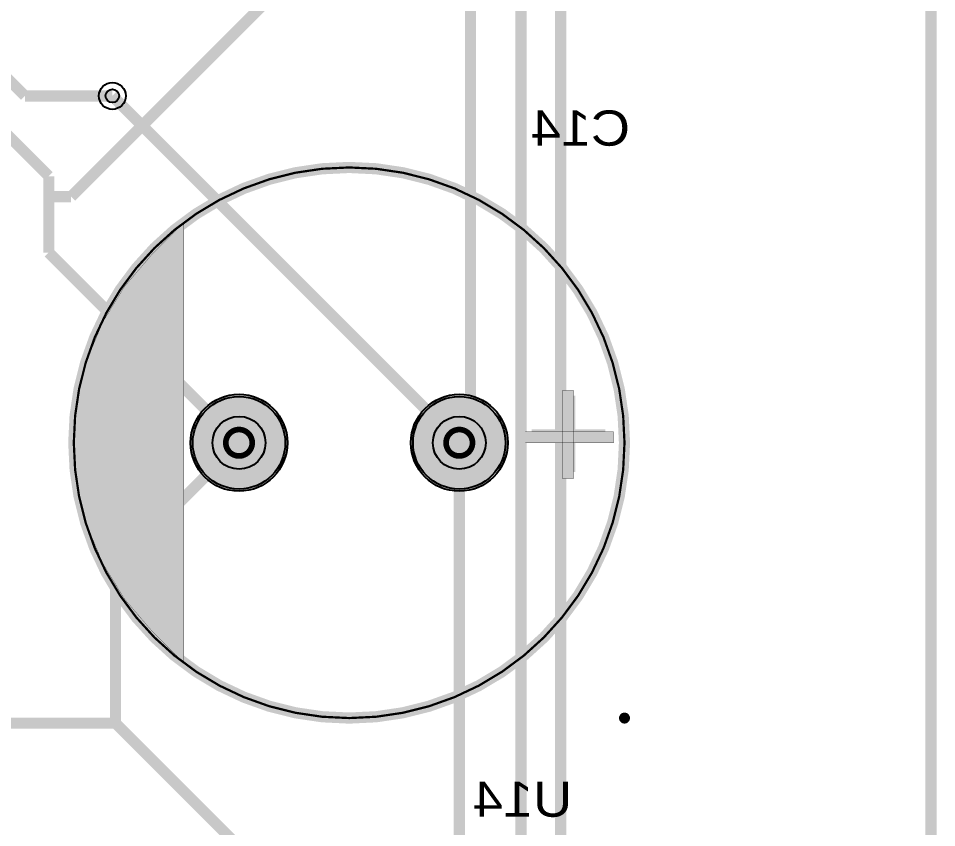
# Model space of a CAD drawing. Header units: millimetres. Extents: x -58 to -13, y -93 to 14.
# Drawn here: x -33.67 to -12.83, y -25.5 to -7.13 of the extents above; entities that cross this region are included whole.
import ezdxf
from ezdxf.enums import TextEntityAlignment as Align

# ---------------------------------------------------------------- set-up
doc = ezdxf.new("R2010")
doc.units = ezdxf.units.MM
doc.header["$MEASUREMENT"] = 0
for name, color, linetype, true_color in [('Board-Outline-Layer', 7, 'Continuous', 0xff00ff), ('Bottom-Layer', 7, 'Continuous', 0x0000ff), ('Bottom-Paste-Mask-Layer', 7, 'Continuous', 0x800000), ('Bottom-Solder-Mask-Layer', 7, 'Continuous', 0xaa00ff), ('Component-Marking-Layer', 7, 'Continuous', 0x66ffcc), ('Component-Shape-Layer', 7, 'Continuous', 0x00cccc), ('Document-Layer', 7, 'Continuous', 0xffffff), ('Hole-Layer', 7, 'Continuous', 0x222222), ('Multi-Layer', 7, 'Continuous', 0xc0c0c0), ('Pin-Soldering-Layer', 7, 'Continuous', 0xcc9999), ('Top-Layer', 7, 'Continuous', 0xff0000), ('Top-Paste-Mask-Layer', 7, 'Continuous', 0x808080), ('Top-Silkscreen-Layer', 7, 'Continuous', 0xffcc00), ('Top-Solder-Mask-Layer', 7, 'Continuous', 0x800080)]:
    doc.layers.add(name, color=color, linetype=linetype, true_color=true_color)
doc.styles.get("Standard").update_dxf_attribs({"font": 'arial.ttf'})

msp = doc.modelspace()

# ---------------------------------------------------------------- hatches: boundary and pattern name
at = {"layer": 'Bottom-Layer'}
for points in [[(-29.712, -16.764, 1), (-27.612, -16.764, 1)], [(-24.712, -16.764, 1), (-22.612, -16.764, 1)]]:
    msp.add_hatch(color=256, dxfattribs=at).paths.add_polyline_path(points)
at = {"layer": 'Bottom-Paste-Mask-Layer'}
for points in [[(-29.712, -16.764, 1), (-27.612, -16.764, 1)], [(-24.712, -16.764, 1), (-22.612, -16.764, 1)]]:
    msp.add_hatch(color=256, dxfattribs=at).paths.add_polyline_path(points)
at = {"layer": 'Bottom-Solder-Mask-Layer'}
for points in [[(-29.762, -16.764, 1), (-27.562, -16.764, 1)], [(-24.762, -16.764, 1), (-22.562, -16.764, 1)]]:
    msp.add_hatch(color=256, dxfattribs=at).paths.add_polyline_path(points)
at = {"layer": 'Component-Marking-Layer'}
msp.add_hatch(color=256, dxfattribs=at).paths.add_polyline_path([(-19.972, -23.014, 1), (-19.852, -23.014, 1)])
msp.add_hatch(color=256, dxfattribs=at).paths.add_polyline_path([(-19.972, -23.014, 1), (-19.852, -23.014, 1)])
at = {"layer": 'Document-Layer'}
for points in [[(-21.07, -17.575), (-21.07, -15.575), (-21.32, -15.575), (-21.32, -17.575)], [(-21.07, -17.575), (-21.07, -15.575), (-21.32, -15.575), (-21.32, -17.575)], [(-20.162, -16.514), (-22.162, -16.514), (-22.162, -16.764), (-20.162, -16.764)], [(-20.162, -16.514), (-22.162, -16.514), (-22.162, -16.764), (-20.162, -16.764)]]:
    msp.add_hatch(color=256, dxfattribs=at).paths.add_polyline_path(points)
at = {"layer": 'Hole-Layer'}
for points in [[(-29.262, -16.764, 1), (-28.062, -16.764, 1)], [(-24.262, -16.764, 1), (-23.062, -16.764, 1)]]:
    msp.add_hatch(color=256, dxfattribs=at).paths.add_polyline_path(points)
at = {"layer": 'Multi-Layer'}
for points in [[(-29.712, -16.764, 1), (-27.612, -16.764, 1)], [(-29.712, -16.764, 1), (-27.612, -16.764, 1)], [(-29.712, -16.764, 1), (-27.612, -16.764, 1)], [(-24.712, -16.764, 1), (-22.612, -16.764, 1)], [(-24.712, -16.764, 1), (-22.612, -16.764, 1)], [(-24.712, -16.764, 1), (-22.612, -16.764, 1)]]:
    msp.add_hatch(color=256, dxfattribs=at).paths.add_polyline_path(points)
at = {"layer": 'Pin-Soldering-Layer'}
for points in [[(-28.962, -16.764, 1), (-28.362, -16.764, 1)], [(-28.962, -16.764, 1), (-28.362, -16.764, 1)], [(-23.962, -16.764, 1), (-23.362, -16.764, 1)], [(-23.962, -16.764, 1), (-23.362, -16.764, 1)]]:
    msp.add_hatch(color=256, dxfattribs=at).paths.add_polyline_path(points)
at = {"layer": 'Top-Layer'}
for points in [[(-29.712, -16.764, 1), (-27.612, -16.764, 1)], [(-24.712, -16.764, 1), (-22.612, -16.764, 1)]]:
    msp.add_hatch(color=256, dxfattribs=at).paths.add_polyline_path(points)
at = {"layer": 'Top-Paste-Mask-Layer'}
for points in [[(-29.712, -16.764, 1), (-27.612, -16.764, 1)], [(-24.712, -16.764, 1), (-22.612, -16.764, 1)]]:
    msp.add_hatch(color=256, dxfattribs=at).paths.add_polyline_path(points)
at = {"layer": 'Top-Silkscreen-Layer'}
msp.add_hatch(color=256, dxfattribs=at).paths.add_polyline_path([(-29.912, -11.764), (-29.912, -21.764), (-30.644, -21.032), (-31.259, -20.312), (-31.754, -19.504), (-32.117, -18.629), (-32.338, -17.708), (-32.412, -16.764), (-32.338, -15.82), (-32.117, -14.899), (-31.754, -14.024), (-31.259, -13.216), (-30.644, -12.496)])
msp.add_hatch(color=256, dxfattribs=at).paths.add_polyline_path([(-29.912, -11.764), (-29.912, -21.764), (-30.644, -21.032), (-31.259, -20.312), (-31.754, -19.504), (-32.117, -18.629), (-32.338, -17.708), (-32.412, -16.764), (-32.338, -15.82), (-32.117, -14.899), (-31.754, -14.024), (-31.259, -13.216), (-30.644, -12.496)])
at = {"layer": 'Top-Solder-Mask-Layer'}
for points in [[(-29.762, -16.764, 1), (-27.562, -16.764, 1)], [(-24.762, -16.764, 1), (-22.562, -16.764, 1)]]:
    msp.add_hatch(color=256, dxfattribs=at).paths.add_polyline_path(points)

# ---------------------------------------------------------------- linework, layer by layer
at = {"layer": 'Board-Outline-Layer', "const_width": 0.254}
msp.add_lwpolyline([(-12.954, -92.837), (-12.954, 14.224), (-57.912, 14.224), (-57.912, -92.837)], close=True, dxfattribs=at)
at = {"layer": 'Bottom-Layer', "const_width": 0.254}
for points in [[(-22.26, 7.617), (-22.26, -49.533)], [(-23.662, -16.764), (-31.536, -8.89)], [(-23.662, -16.764), (-23.662, -47.752)]]:
    msp.add_lwpolyline(points, dxfattribs=at)
at = {"layer": 'Bottom-Layer'}
for points in [[(-27.612, -16.764, -1), (-29.712, -16.764), (-29.712, -16.764, -1), (-27.612, -16.764)], [(-22.612, -16.764, -1), (-24.712, -16.764), (-24.712, -16.764, -1), (-22.612, -16.764)]]:
    msp.add_lwpolyline(points, format="xyb", dxfattribs=at)
at = {"layer": 'Bottom-Paste-Mask-Layer'}
for points in [[(-27.612, -16.764, -1), (-29.712, -16.764), (-29.712, -16.764, -1), (-27.612, -16.764)], [(-22.612, -16.764, -1), (-24.712, -16.764), (-24.712, -16.764, -1), (-22.612, -16.764)]]:
    msp.add_lwpolyline(points, format="xyb", dxfattribs=at)
at = {"layer": 'Bottom-Solder-Mask-Layer'}
for points in [[(-27.562, -16.764, -1), (-29.762, -16.764), (-29.762, -16.764, -1), (-27.562, -16.764)], [(-22.562, -16.764, -1), (-24.762, -16.764), (-24.762, -16.764, -1), (-22.562, -16.764)]]:
    msp.add_lwpolyline(points, format="xyb", dxfattribs=at)
at = {"layer": 'Component-Marking-Layer', "const_width": 0.129}
msp.add_lwpolyline([(-19.852, -23.014, -1), (-19.972, -23.014), (-19.972, -23.014, -1), (-19.852, -23.014)], format="xyb", dxfattribs=at)
msp.add_lwpolyline([(-19.852, -23.014, -1), (-19.972, -23.014), (-19.972, -23.014, -1), (-19.852, -23.014)], format="xyb", dxfattribs=at)
at = {"layer": 'Component-Shape-Layer', "const_width": 0.0508}
msp.add_lwpolyline([(-19.912, -16.764, 1), (-32.412, -16.764, 1)], format="xyb", close=True, dxfattribs=at)
msp.add_lwpolyline([(-19.912, -16.764, 1), (-32.412, -16.764, 1)], format="xyb", close=True, dxfattribs=at)
at = {"layer": 'Document-Layer', "const_width": 0.00508}
for points in [[(-21.07, -17.575), (-21.07, -15.575), (-21.32, -15.575), (-21.32, -17.575)], [(-21.07, -17.575), (-21.07, -15.575), (-21.32, -15.575), (-21.32, -17.575)], [(-20.162, -16.514), (-22.162, -16.514), (-22.162, -16.764), (-20.162, -16.764)], [(-20.162, -16.514), (-22.162, -16.514), (-22.162, -16.764), (-20.162, -16.764)]]:
    msp.add_lwpolyline(points, close=True, dxfattribs=at)
at = {"layer": 'Hole-Layer'}
for points in [[(-31.384, -8.89, -1), (-31.689, -8.89, -1)], [(-28.062, -16.764, -1), (-29.262, -16.764, -1)], [(-23.062, -16.764, -1), (-24.262, -16.764, -1)]]:
    msp.add_lwpolyline(points, format="xyb", close=True, dxfattribs=at)
at = {"layer": 'Multi-Layer'}
for points in [[(-31.231, -8.89, -1), (-31.841, -8.89), (-31.841, -8.89, -1), (-31.231, -8.89)], [(-27.612, -16.764, -1), (-29.712, -16.764), (-29.712, -16.764, -1), (-27.612, -16.764)], [(-27.612, -16.764, -1), (-29.712, -16.764), (-29.712, -16.764, -1), (-27.612, -16.764)], [(-27.612, -16.764, -1), (-29.712, -16.764), (-29.712, -16.764, -1), (-27.612, -16.764)], [(-22.612, -16.764, -1), (-24.712, -16.764), (-24.712, -16.764, -1), (-22.612, -16.764)], [(-22.612, -16.764, -1), (-24.712, -16.764), (-24.712, -16.764, -1), (-22.612, -16.764)], [(-22.612, -16.764, -1), (-24.712, -16.764), (-24.712, -16.764, -1), (-22.612, -16.764)]]:
    msp.add_lwpolyline(points, format="xyb", dxfattribs=at)
at = {"layer": 'Pin-Soldering-Layer', "const_width": 0.129}
for points in [[(-28.362, -16.764, -1), (-28.962, -16.764, -1)], [(-28.362, -16.764, -1), (-28.962, -16.764, -1)], [(-23.362, -16.764, -1), (-23.962, -16.764, -1)], [(-23.362, -16.764, -1), (-23.962, -16.764, -1)]]:
    msp.add_lwpolyline(points, format="xyb", close=True, dxfattribs=at)
at = {"layer": 'Top-Layer', "const_width": 0.254}
for points in [[(-21.362, 8.449), (-21.362, -50.225)], [(-33.523, -8.89), (-41.216, -1.198)], [(-23.408, -16.51), (-23.408, -1.778)], [(-32.472, -11.176), (-27.9, -6.604)], [(-31.536, -8.89), (-33.523, -8.89)], [(-32.98, -10.712), (-34.548, -9.144)], [(-32.98, -11.176), (-32.98, -10.712)], [(-32.98, -11.176), (-32.472, -11.176)], [(-32.98, -12.446), (-32.98, -11.176)], [(-28.662, -16.764), (-32.98, -12.446)], [(-23.662, -16.764), (-23.408, -16.51)], [(-31.467, -19.569), (-28.662, -16.764)], [(-31.467, -23.129), (-31.467, -19.569)], [(-31.467, -23.129), (-35.071, -23.129)], [(-28.687, -25.909), (-31.467, -23.129)]]:
    msp.add_lwpolyline(points, dxfattribs=at)
at = {"layer": 'Top-Layer'}
for points in [[(-27.612, -16.764, -1), (-29.712, -16.764), (-29.712, -16.764, -1), (-27.612, -16.764)], [(-22.612, -16.764, -1), (-24.712, -16.764), (-24.712, -16.764, -1), (-22.612, -16.764)]]:
    msp.add_lwpolyline(points, format="xyb", dxfattribs=at)
at = {"layer": 'Top-Paste-Mask-Layer'}
for points in [[(-27.612, -16.764, -1), (-29.712, -16.764), (-29.712, -16.764, -1), (-27.612, -16.764)], [(-22.612, -16.764, -1), (-24.712, -16.764), (-24.712, -16.764, -1), (-22.612, -16.764)]]:
    msp.add_lwpolyline(points, format="xyb", dxfattribs=at)
at = {"layer": 'Top-Silkscreen-Layer', "const_width": 0.254}
msp.add_lwpolyline([(-19.912, -16.764, -1), (-32.412, -16.764, -1)], format="xyb", close=True, dxfattribs=at)
msp.add_lwpolyline([(-19.912, -16.764, -1), (-32.412, -16.764, -1)], format="xyb", close=True, dxfattribs=at)
at = {"layer": 'Top-Silkscreen-Layer', "const_width": 0.00508}
msp.add_lwpolyline([(-29.912, -11.764), (-29.912, -21.764), (-30.644, -21.032), (-31.259, -20.312), (-31.754, -19.504), (-32.117, -18.629), (-32.338, -17.708), (-32.412, -16.764), (-32.338, -15.82), (-32.117, -14.899), (-31.754, -14.024), (-31.259, -13.216), (-30.644, -12.496)], close=True, dxfattribs=at)
msp.add_lwpolyline([(-29.912, -11.764), (-29.912, -21.764), (-30.644, -21.032), (-31.259, -20.312), (-31.754, -19.504), (-32.117, -18.629), (-32.338, -17.708), (-32.412, -16.764), (-32.338, -15.82), (-32.117, -14.899), (-31.754, -14.024), (-31.259, -13.216), (-30.644, -12.496)], close=True, dxfattribs=at)
at = {"layer": 'Top-Silkscreen-Layer', "const_width": 0.254}
for points in [[(-21.158, -17.424), (-21.158, -15.697)], [(-21.158, -17.424), (-21.158, -15.697)], [(-22.022, -16.586), (-20.345, -16.586)], [(-22.022, -16.586), (-20.345, -16.586)]]:
    msp.add_lwpolyline(points, dxfattribs=at)
at = {"layer": 'Top-Solder-Mask-Layer'}
for points in [[(-27.562, -16.764, -1), (-29.762, -16.764), (-29.762, -16.764, -1), (-27.562, -16.764)], [(-22.562, -16.764, -1), (-24.762, -16.764), (-24.762, -16.764, -1), (-22.562, -16.764)]]:
    msp.add_lwpolyline(points, format="xyb", dxfattribs=at)

# ---------------------------------------------------------------- texts
at = {"layer": 'Top-Silkscreen-Layer', "text_generation_flag": 2, "width": 1.1}
for s, p in [('C14', (-19.785, -10.26)), ('U14', (-21.1, -25.494))]:
    msp.add_text(s, height=0.8001, dxfattribs=at).set_placement(p, align=Align.BOTTOM_LEFT)

doc.saveas('drawing.dxf')
